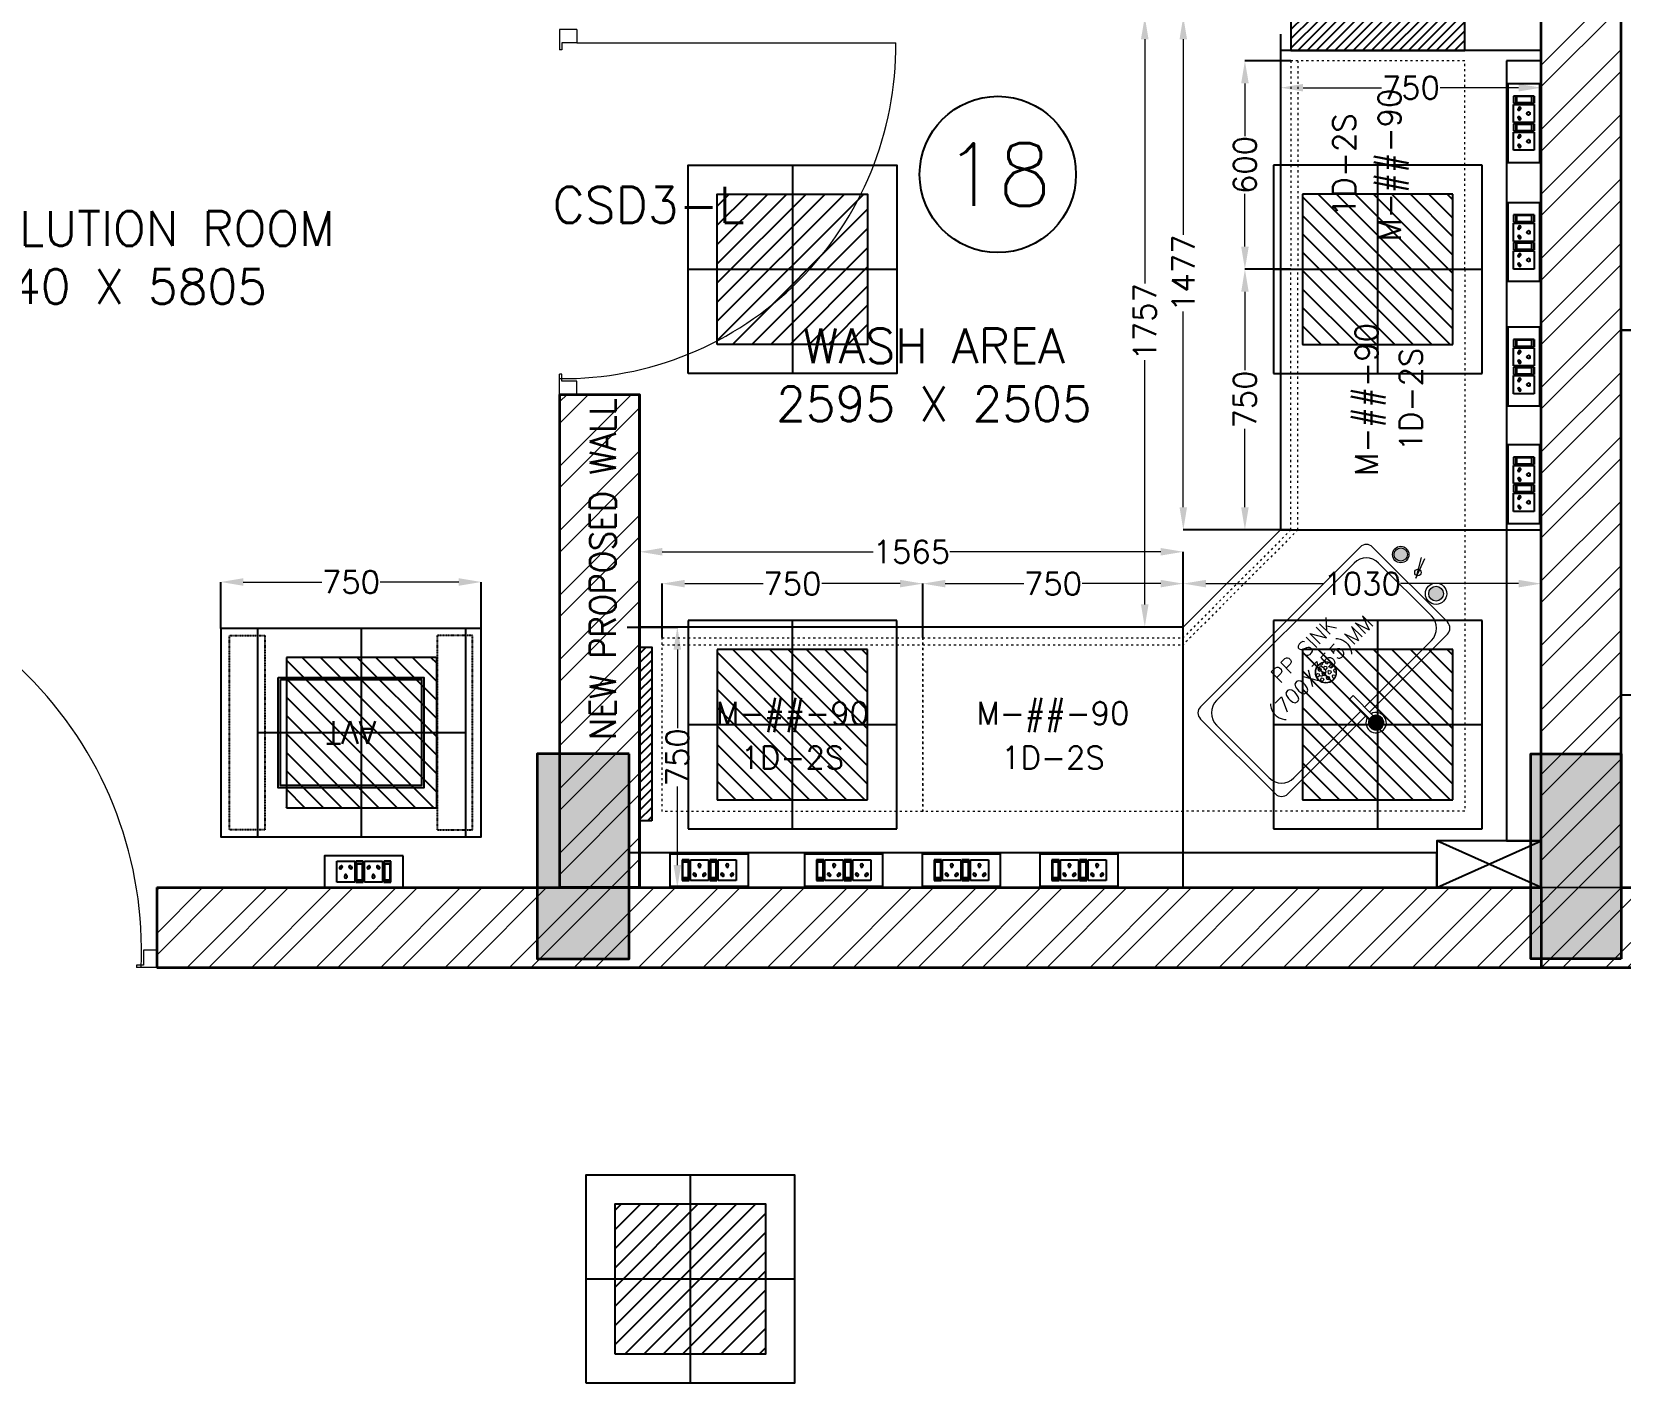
# Model space of a CAD drawing. Extents: x -52083 to 49512, y -145230 to 20224.
# Drawn here: x -31925 to -27350, y -106205 to -102315 of the extents above; entities that cross this region are included whole.
import ezdxf
from ezdxf.enums import TextEntityAlignment as Align

# ---------------------------------------------------------------- set-up
doc = ezdxf.new("R2010")
doc.units = 0
doc.header["$LTSCALE"] = 0.5
doc.header["$MEASUREMENT"] = 0
doc.header["$PDMODE"] = 32
doc.linetypes.add('ACAD_ISO03W100', pattern=[30, 12, -18])
doc.linetypes.add('HIDDEN', pattern=[0.375, 0.25, -0.125])
for name, color, linetype, lineweight in [('1050x2100 Door', 6, 'Continuous', 5), ('1200x2100 Door', 5, 'Continuous', 5), ('COL', 1, 'Continuous', 35), ('DIM', 3, 'Continuous', 5), ('ELE-36W EMERGENCY  LED LIGHT', 7, 'Continuous', 25), ('ELE-36W LED LIGHT', 210, 'Continuous', 25), ('Hatch-1', 8, 'Continuous', 5), ('New Wall', 5, 'Continuous', 35), ('Sa-Block Text', 7, 'Continuous', 18), ('wall-1', 7, 'Continuous', 35)]:
    doc.layers.add(name, color=color, linetype=linetype, lineweight=lineweight)
for name, color, linetype in [('ELE 36W EMERGENCY LIGHT', 5, 'Continuous'), ('ELE 36W LED LIGHT', 6, 'Continuous'), ('Godrej chairs', 22, 'Continuous'), ('Godrej Furniture', 21, 'Continuous'), ('LABOFAB', 7, 'Continuous'), ('PDF_Text', 5, 'Continuous'), ('SA-6MRP', 1, 'Continuous'), ('SA-6MUP', 223, 'Continuous'), ('SA-FUR', 3, 'Continuous'), ('SA-Granite', 3, 'Continuous')]:
    doc.layers.add(name, color=color, linetype=linetype)
doc.styles.add('RomanS', font='romans.shx')
doc.styles.get("Standard").update_dxf_attribs({"font": 'romans.shx'})
doc.dimstyles.new('Sa-dim', dxfattribs={"dimtxt": 65, "dimasz": 65, "dimexe": 0, "dimexo": 0, "dimtad": 0, "dimdec": 0, "dimdsep": 46, "dimtxsty": 'Standard', "dimcen": 0, "dimclrd": 256, "dimclre": 7, "dimclrt": 1, "dimadec": 0, "dimazin": 0, "dimtfac": 1, "dimtdec": 0, "dimtmove": 0, "dimatfit": 3, "dimfxl": 1, "dimlwd": -1, "dimarcsym": 0})
pattern_1 = [(45, (22946.7, -16431.28), (-92.80777, 92.80777), []), (45, (23008.57, -16431.28), (-92.80777, 92.80777), [])]

# ---------------------------------------------------------------- blocks, each defined once
blk = doc.blocks.new('SD 1200x2100')
at = {"layer": '1200x2100 Door'}
for p, q in [((289771.1, 46661.9), (289771.1, 46711.8)), ((289771.1, 46711.8), (289829.5, 46711.8)), ((289771.1, 46661.9), (289771.1, 46711.8)), ((289829.5, 46705.1), (289829.5, 46711.8)), ((290971.1, 46711.8), (290912.7, 46711.8)), ((290912.7, 46705.1), (290912.7, 46711.8)), ((290971.1, 46661.9), (290971.1, 46711.8)), ((289809.4, 46661.9), (289809.4, 46705.1)), ((289809.4, 46705.1), (289829.5, 46705.1)), ((290932.8, 46705.1), (290912.7, 46705.1)), ((290932.8, 46661.9), (290932.8, 46705.1)), ((289771.1, 46661.9), (289809.4, 46661.9)), ((290971.1, 46661.9), (290932.8, 46661.9)), ((290932.8, 46661.9), (290932.8, 45543.9))]:
    blk.add_line(p, q, dxfattribs=at)
blk.add_arc((290932.8, 46661.9), 1118, 177.4426, 270, dxfattribs=at)
blk = doc.blocks.new('Taskchair')
at = {"layer": 'Godrej chairs', "color": 7, "ltscale": 10}
for p, q in [((-214.6, 220.3), (-214.6, 220.3)), ((-282.4, -81.2), (-266.1, -76)), ((282.4, -81.2), (266.1, -76)), ((-276.2, -100.3), (-266.5, -97.1)), ((276.2, -100.3), (266.5, -97.1)), ((-10, -293.7), (-10, -221.3)), ((10, -293.7), (10, -221.3))]:
    blk.add_line(p, q, dxfattribs=at)
for points in [[(-190.2, 227.7), (-207.2, 251.2), (-174.8, 274.7), (-148.4, 238.3)], [(148.4, 238.3), (174.8, 274.7), (207.2, 251.2), (190.2, 227.7)], [(164.5, 243.5), (164.5, 243.5)], [(180.7, 231.7), (180.7, 231.7)], [(-241.7, 208.3), (-241.7, 208.3)], [(-234.9, 213.3), (-234.9, 213.3)], [(214.6, 220.3), (214.6, 220.3)], [(214.6, 220.3), (214.6, 220.3)], [(214.6, 220.3), (214.6, 220.3)], [(241.7, 208.3), (241.7, 208.3)], [(-218.9, 171.1), (-218.9, 171.1)], [(-218.9, 171.1), (-218.9, 171.1)], [(-195, 179.1), (-195, 179.1)], [(195, 179.1), (195, 179.1)], [(218.9, 171.1), (218.9, 171.1)], [(218.9, 171.1), (218.9, 171.1)], [(218.9, 171.1), (218.9, 171.1)], [(-266.6, -107.7), (-302.9, -119.5), (-315.3, -81.4), (-272.5, -67.5), (-269.4, -77)], [(269.4, -77), (272.5, -67.5), (315.3, -81.4), (302.9, -119.5), (266.6, -107.7)], [(10, -280), (20, -280), (20, -325), (-20, -325), (-20, -280), (-10, -280)]]:
    blk.add_lwpolyline(points, dxfattribs=at)
for points in [[(221.5, 169, 0.261227), (235.8, 165.9, 0.000719), (251.5, 171, 0.414214), (254.3, 192), (241.7, 208.3, 0.143437), (234.9, 213.3, 0.174712), (-234.9, 213.3, 0.143437), (-241.7, 208.3), (-254.3, 192, 0.414214), (-251.5, 171, 0.000719), (-235.8, 165.9, 0.261227), (-221.5, 169, -0.182992), (-195, 179.1), (-209.5, 191.6, -0.217315), (-214.6, 202.9), (-214.6, 220.3)], [(-174.5, 274.2, 0.030798), (-206.8, 250.7)], [(-179.9, 230.6), (-180.7, 231.7, -1), (-164.5, 243.5), (-159, 235.9)], [(179.9, 230.6), (180.7, 231.7, 1), (164.5, 243.5), (159, 235.9)], [(206.8, 250.7, 0.030798), (174.5, 274.2)], [(-231.1, 156.3, -0.28884), (-195, 179.1, -0.051282), (195, 179.1, -0.28884), (231.1, 156.3)], [(196.9, 179, 0.051149), (-195, 179.1)], [(214.6, 220.3), (214.6, 220.3), (214.6, 202.9, -0.217315), (209.5, 191.6), (195, 179.1, -0.161268), (218.9, 171.1), (218.9, 171.1)], [(227, -116.4), (226.8, -124.1, -0.405093), (126.8, -220.9), (-126.8, -220.9, -0.405093), (-226.8, -124.1), (-227, -116.4)]]:
    blk.add_lwpolyline(points, format="xyb", dxfattribs=at)
for points in [[(-259.3, -124.1), (-234.5, -124.1, 0.423389), (-227, -116.3), (-231.1, 159.2, 0.318217), (-236.4, 166.1), (-252.5, 171.2, 0.507849), (-262.2, 164), (-266.8, -116.6, 0.413746)], [(259.3, -124.1), (234.5, -124.1, -0.423389), (227, -116.3), (231.1, 159.2, -0.318217), (236.4, 166.1), (252.5, 171.2, -0.507849), (262.2, 164), (266.8, -116.6, -0.413746)]]:
    blk.add_lwpolyline(points, format="xyb", close=True, dxfattribs=at)
for centre, radius, start, end in [((0, 0), 325, 194.4719, 201.5281), ((-279.3, -90.7), 10, 108, 288), ((279.3, -90.7), 10, 252, 72), ((0, 0), 325, 338.4719, 345.5281), ((0, -293.7), 10, 180, 0), ((0, 0), 325, 266.4719, 273.5281)]:
    blk.add_arc(centre, radius, start, end, dxfattribs=at)
at = {"layer": 'PDF_Text', "insert": (0, 0), "char_height": 65, "width": 310.353, "attachment_point": 5}
blk.add_mtext('{\\C1;TASK CHAIR}', dxfattribs=at)
blk = doc.blocks.new('A$C3AAB5AD5')
at = {"layer": 'Godrej Furniture', "color": 1, "ltscale": 10}
blk.add_lwpolyline([(0, 535.2), (1050, 535.2), (1050, 1135.2), (0, 1135.2)], close=True, dxfattribs=at)
at = {"layer": 'Godrej Furniture', "color": 7, "rotation": 180}
blk.add_blockref('Taskchair', (525, 260.2), dxfattribs=at)
at = {"color": 7, "lineweight": 0, "ltscale": 500, "insert": (520.1, 665.3), "char_height": 50, "attachment_point": 5}
blk.add_mtext_dynamic_manual_height_columns('WKS - 1050 X 600', width=575.671, gutter_width=1, heights=[0], dxfattribs=at)
blk = doc.blocks.new('1050x2100')
at = {"layer": '1050x2100 Door'}
for p, q in [((289971.9, 46661.9), (289971.9, 46711.8)), ((289971.9, 46711.8), (290030.3, 46711.8)), ((289971.9, 46661.9), (289971.9, 46711.8)), ((290030.3, 46705.1), (290030.3, 46711.8)), ((291021.9, 46711.8), (290963.5, 46711.8)), ((290963.5, 46705.1), (290963.5, 46711.8)), ((291021.9, 46661.9), (291021.9, 46711.8)), ((290010.2, 46661.9), (290010.2, 46705.1)), ((290010.2, 46705.1), (290030.3, 46705.1)), ((290983.6, 46705.1), (290963.5, 46705.1)), ((290983.6, 46661.9), (290983.6, 46705.1)), ((289971.9, 46661.9), (290010.2, 46661.9)), ((291021.9, 46661.9), (290983.6, 46661.9)), ((290983.6, 46661.9), (290983.6, 45743.9))]:
    blk.add_line(p, q, dxfattribs=at)
blk.add_arc((290976, 46702.9), 959, 179.4701, 270.4563, dxfattribs=at)
blk = doc.blocks.new('750MM CONER CABINET')
at = {"layer": 'LABOFAB', "color": 96, "lineweight": 13, "true_color": 0x008500}
for p, q in [((-280, 1030), (750, 1030)), ((-280, 1030), (-280, 280)), ((750, 1030), (750, 0)), ((0, 0), (-280, 280)), ((750, 0), (0, 0))]:
    blk.add_line(p, q, dxfattribs=at)
at = {"layer": 'LABOFAB', "color": 230, "linetype": 'ACAD_ISO03W100', "lineweight": 13}
for p, q in [((530, 810), (-280, 810)), ((530, 0), (530, 810)), ((50, 0), (-280, 330)), ((30, 0), (-280, 310))]:
    blk.add_line(p, q, dxfattribs=at)
blk = doc.blocks.new('*D1185')
at = {"layer": 'Defpoints', "color": 0}
for p in [(-28610.5, -103903.7), (-29360.5, -104058.7), (-28610.5, -104058.7)]:
    blk.add_point(p, dxfattribs=at)
at = {"layer": 'DIM', "color": 7, "lineweight": -2}
for p, q in [((-29360.5, -104058.7), (-29360.5, -103903.7)), ((-28610.5, -104058.7), (-28610.5, -103903.7))]:
    blk.add_line(p, q, dxfattribs=at)
at = {"layer": 'DIM'}
for p, q in [((-29295.5, -103903.7), (-29069.7, -103903.7)), ((-28675.5, -103903.7), (-28901.3, -103903.7))]:
    blk.add_line(p, q, dxfattribs=at)
for points in [[(-29295.5, -103892.9), (-29295.5, -103914.5), (-29360.5, -103903.7)], [(-28675.5, -103892.9), (-28675.5, -103914.5), (-28610.5, -103903.7)]]:
    blk.add_solid(points, dxfattribs=at)
at = {"layer": 'DIM', "color": 1, "insert": (-28985.5, -103903.7), "char_height": 65, "attachment_point": 5}
blk.add_mtext('750', dxfattribs=at)
blk = doc.blocks.new('*D1186')
at = {"layer": 'Defpoints', "color": 0}
for p in [(-30110.5, -103903.7), (-30110.5, -104058.7), (-29360.5, -104058.7)]:
    blk.add_point(p, dxfattribs=at)
at = {"layer": 'DIM', "color": 7, "lineweight": -2}
for p, q in [((-30110.5, -104058.7), (-30110.5, -103903.7)), ((-29360.5, -104058.7), (-29360.5, -103903.7))]:
    blk.add_line(p, q, dxfattribs=at)
at = {"layer": 'DIM'}
for p, q in [((-30045.5, -103903.7), (-29819.7, -103903.7)), ((-29425.5, -103903.7), (-29651.3, -103903.7))]:
    blk.add_line(p, q, dxfattribs=at)
for points in [[(-30045.5, -103892.9), (-30045.5, -103914.5), (-30110.5, -103903.7)], [(-29425.5, -103892.9), (-29425.5, -103914.5), (-29360.5, -103903.7)]]:
    blk.add_solid(points, dxfattribs=at)
at = {"layer": 'DIM', "color": 1, "insert": (-29735.5, -103903.7), "char_height": 65, "attachment_point": 5}
blk.add_mtext('750', dxfattribs=at)
blk = doc.blocks.new('*U118')
at = {"layer": 'SA-FUR', "color": 230, "linetype": 'ACAD_ISO03W100', "lineweight": 13}
blk.add_line((600, 20), (0, 20), dxfattribs=at)
blk.add_lwpolyline([(0, 500), (600, 500), (600, 0), (0, 0)], close=True, dxfattribs=at)
at = {"layer": 'SA-FUR', "color": 7}
for tag, p in [('TAG', (300, 316.2)), ('TAG-2', (300, 185.8))]:
    blk.add_attdef(tag, text='', height=65, rotation=180, dxfattribs=at).set_placement(p, align=Align.CENTER)
blk = doc.blocks.new('*D1187')
at = {"layer": 'Defpoints', "color": 0}
for p in [(-27580.5, -103903.7), (-28610.5, -104028.7), (-27580.5, -104028.7)]:
    blk.add_point(p, dxfattribs=at)
at = {"layer": 'DIM', "color": 7, "lineweight": -2}
for p, q in [((-28610.5, -104028.7), (-28610.5, -103903.7)), ((-27580.5, -104028.7), (-27580.5, -103903.7))]:
    blk.add_line(p, q, dxfattribs=at)
at = {"layer": 'DIM'}
for p, q in [((-28545.5, -103903.7), (-28206, -103903.7)), ((-27645.5, -103903.7), (-27985, -103903.7))]:
    blk.add_line(p, q, dxfattribs=at)
for points in [[(-28545.5, -103892.9), (-28545.5, -103914.5), (-28610.5, -103903.7)], [(-27645.5, -103892.9), (-27645.5, -103914.5), (-27580.5, -103903.7)]]:
    blk.add_solid(points, dxfattribs=at)
at = {"layer": 'DIM', "color": 1, "insert": (-28095.5, -103903.7), "char_height": 65, "attachment_point": 5}
blk.add_mtext('1030', dxfattribs=at)
blk = doc.blocks.new('*D1188')
at = {"layer": 'Defpoints', "color": 0}
for p in [(-30175.5, -103812), (-30175.5, -104028.7), (-28610.5, -104028.7)]:
    blk.add_point(p, dxfattribs=at)
at = {"layer": 'DIM', "color": 7, "lineweight": -2}
for p, q in [((-30175.5, -104028.7), (-30175.5, -103812)), ((-28610.5, -104028.7), (-28610.5, -103812))]:
    blk.add_line(p, q, dxfattribs=at)
at = {"layer": 'DIM'}
for p, q in [((-30110.5, -103812), (-29503.5, -103812)), ((-28675.5, -103812), (-29282.5, -103812))]:
    blk.add_line(p, q, dxfattribs=at)
for points in [[(-30110.5, -103801.1), (-30110.5, -103822.8), (-30175.5, -103812)], [(-28675.5, -103801.1), (-28675.5, -103822.8), (-28610.5, -103812)]]:
    blk.add_solid(points, dxfattribs=at)
at = {"layer": 'DIM', "color": 1, "insert": (-29393, -103812), "char_height": 65, "attachment_point": 5}
blk.add_mtext('1565', dxfattribs=at)
blk = doc.blocks.new('*D1189')
at = {"layer": 'Defpoints', "color": 0}
for p in [(-28433.1, -102998.7), (-28300.5, -102998.7), (-28300.5, -103748.7)]:
    blk.add_point(p, dxfattribs=at)
at = {"layer": 'DIM', "color": 7, "lineweight": -2}
for p, q in [((-28300.5, -102998.7), (-28433.1, -102998.7)), ((-28300.5, -103748.7), (-28433.1, -103748.7))]:
    blk.add_line(p, q, dxfattribs=at)
at = {"layer": 'DIM'}
for p, q in [((-28433.1, -103063.7), (-28433.1, -103289.5)), ((-28433.1, -103683.7), (-28433.1, -103457.9))]:
    blk.add_line(p, q, dxfattribs=at)
for points in [[(-28443.9, -103063.7), (-28422.2, -103063.7), (-28433.1, -102998.7)], [(-28443.9, -103683.7), (-28422.2, -103683.7), (-28433.1, -103748.7)]]:
    blk.add_solid(points, dxfattribs=at)
at = {"layer": 'DIM', "color": 1, "insert": (-28433.1, -103373.7), "char_height": 65, "attachment_point": 5, "rotation": 90}
blk.add_mtext('750', dxfattribs=at)
blk = doc.blocks.new('*D1190')
at = {"layer": 'Defpoints', "color": 0}
for p in [(-28433.1, -102398.7), (-28300.5, -102398.7), (-28300.5, -102998.7)]:
    blk.add_point(p, dxfattribs=at)
at = {"layer": 'DIM', "color": 7, "lineweight": -2}
for p, q in [((-28300.5, -102398.7), (-28433.1, -102398.7)), ((-28300.5, -102998.7), (-28433.1, -102998.7))]:
    blk.add_line(p, q, dxfattribs=at)
at = {"layer": 'DIM'}
for p, q in [((-28433.1, -102463.7), (-28433.1, -102616.1)), ((-28433.1, -102933.7), (-28433.1, -102781.4))]:
    blk.add_line(p, q, dxfattribs=at)
for points in [[(-28443.9, -102463.7), (-28422.2, -102463.7), (-28433.1, -102398.7)], [(-28443.9, -102933.7), (-28422.2, -102933.7), (-28433.1, -102998.7)]]:
    blk.add_solid(points, dxfattribs=at)
at = {"layer": 'DIM', "color": 1, "insert": (-28433.1, -102698.7), "char_height": 65, "attachment_point": 5, "rotation": 90}
blk.add_mtext('600', dxfattribs=at)
blk = doc.blocks.new('*D1191')
at = {"layer": 'Defpoints', "color": 0}
for p in [(-28610.5, -102271.7), (-28330.5, -102271.7), (-28330.5, -103748.7)]:
    blk.add_point(p, dxfattribs=at)
at = {"layer": 'DIM', "color": 7, "lineweight": -2}
for p, q in [((-28330.5, -102271.7), (-28610.5, -102271.7)), ((-28330.5, -103748.7), (-28610.5, -103748.7))]:
    blk.add_line(p, q, dxfattribs=at)
at = {"layer": 'DIM'}
for p, q in [((-28610.5, -102336.7), (-28610.5, -102899.7)), ((-28610.5, -103683.7), (-28610.5, -103120.7))]:
    blk.add_line(p, q, dxfattribs=at)
for points in [[(-28621.3, -102336.7), (-28599.7, -102336.7), (-28610.5, -102271.7)], [(-28621.3, -103683.7), (-28599.7, -103683.7), (-28610.5, -103748.7)]]:
    blk.add_solid(points, dxfattribs=at)
at = {"layer": 'DIM', "color": 1, "insert": (-28610.5, -103010.2), "char_height": 65, "attachment_point": 5, "rotation": 90}
blk.add_mtext('1477', dxfattribs=at)
blk = doc.blocks.new('A$Ca55ee631')
at = {"layer": 'SA-FUR', "color": 1}
for p, q in [((0, 0), (135, 300)), ((0, 300), (135, 0))]:
    blk.add_line(p, q, dxfattribs=at)
blk.add_lwpolyline([(0, 0), (135, 0), (135, 300), (0, 300)], close=True, dxfattribs=at)
blk = doc.blocks.new('*D1192')
at = {"layer": 'Defpoints', "color": 0}
for p in [(-30211.4, -104028.7), (-30066.8, -104028.7), (-30211.4, -104778.7)]:
    blk.add_point(p, dxfattribs=at)
at = {"layer": 'DIM', "color": 7, "lineweight": -2}
for p, q in [((-30211.4, -104028.7), (-30066.8, -104028.7)), ((-30211.4, -104778.7), (-30066.8, -104778.7))]:
    blk.add_line(p, q, dxfattribs=at)
at = {"layer": 'DIM'}
for p, q in [((-30066.8, -104093.7), (-30066.8, -104319.5)), ((-30066.8, -104713.7), (-30066.8, -104487.9))]:
    blk.add_line(p, q, dxfattribs=at)
for points in [[(-30077.7, -104093.7), (-30056, -104093.7), (-30066.8, -104028.7)], [(-30077.7, -104713.7), (-30056, -104713.7), (-30066.8, -104778.7)]]:
    blk.add_solid(points, dxfattribs=at)
at = {"layer": 'DIM', "color": 1, "insert": (-30066.8, -104403.7), "char_height": 65, "attachment_point": 5, "rotation": 90}
blk.add_mtext('750', dxfattribs=at)
blk = doc.blocks.new('*D1193')
at = {"layer": 'Defpoints', "color": 0}
for p in [(-28330.5, -102321.7), (-27580.5, -102321.7), (-27580.5, -102476.2)]:
    blk.add_point(p, dxfattribs=at)
at = {"layer": 'DIM', "color": 7, "lineweight": -2}
for p, q in [((-28330.5, -102321.7), (-28330.5, -102476.2)), ((-27580.5, -102321.7), (-27580.5, -102476.2))]:
    blk.add_line(p, q, dxfattribs=at)
at = {"layer": 'DIM'}
for p, q in [((-28265.5, -102476.2), (-28039.7, -102476.2)), ((-27645.5, -102476.2), (-27871.3, -102476.2))]:
    blk.add_line(p, q, dxfattribs=at)
for points in [[(-28265.5, -102465.3), (-28265.5, -102487), (-28330.5, -102476.2)], [(-27645.5, -102465.3), (-27645.5, -102487), (-27580.5, -102476.2)]]:
    blk.add_solid(points, dxfattribs=at)
at = {"layer": 'DIM', "color": 1, "insert": (-27955.5, -102476.2), "char_height": 65, "attachment_point": 5}
blk.add_mtext('750', dxfattribs=at)
blk = doc.blocks.new('*D1194')
at = {"layer": 'Defpoints', "color": 0}
for p in [(-28721.4, -102271.7), (-28683.5, -102271.7), (-28682.2, -104028.7)]:
    blk.add_point(p, dxfattribs=at)
at = {"layer": 'DIM', "color": 7, "lineweight": -2}
for p, q in [((-28683.5, -102271.7), (-28721.4, -102271.7)), ((-28682.2, -104028.7), (-28721.4, -104028.7))]:
    blk.add_line(p, q, dxfattribs=at)
at = {"layer": 'DIM'}
for p, q in [((-28721.4, -102336.7), (-28721.4, -103039.7)), ((-28721.4, -103963.7), (-28721.4, -103260.7))]:
    blk.add_line(p, q, dxfattribs=at)
for points in [[(-28732.3, -102336.7), (-28710.6, -102336.7), (-28721.4, -102271.7)], [(-28732.3, -103963.7), (-28710.6, -103963.7), (-28721.4, -104028.7)]]:
    blk.add_solid(points, dxfattribs=at)
at = {"layer": 'DIM', "color": 1, "insert": (-28721.4, -103150.2), "char_height": 65, "attachment_point": 5, "rotation": 90}
blk.add_mtext('1757', dxfattribs=at)
blk = doc.blocks.new('*U130')
for p, q in [((-78.1, 29.8), (-78.1, -29.8)), ((-78.1, 29.8), (-78.1, -29.8)), ((-57.3, 29.8), (-78.1, 29.8)), ((-78.1, 29.8), (-57.3, 29.8)), ((-76.3, 23.3), (-76.3, -23.3)), ((-59.1, 23.3), (-76.3, 23.3)), ((-59.1, -23.3), (-59.1, 23.3)), ((-57.3, -29.8), (-57.3, 29.8)), ((-53.9, 29.8), (-1.7, 29.8)), ((-53.9, -29.8), (-53.9, 29.8)), ((-1.7, 29.8), (-1.7, -29.8)), ((1.7, 29.8), (1.7, -29.8)), ((1.7, 29.8), (1.7, -29.8)), ((22.5, 29.8), (1.7, 29.8)), ((1.7, 29.8), (22.5, 29.8)), ((3.5, 23.3), (3.5, -23.3)), ((20.7, 23.3), (3.5, 23.3)), ((20.7, -23.3), (20.7, 23.3)), ((22.5, -29.8), (22.5, 29.8)), ((25.9, -29.8), (25.9, 29.8)), ((25.9, 29.8), (78.1, 29.8)), ((78.1, 29.8), (78.1, -29.8)), ((-78.1, -29.8), (-57.3, -29.8)), ((-76.3, -21.2), (-59.1, -21.2)), ((-76.3, -23.3), (-59.1, -23.3)), ((-1.7, -29.8), (-53.9, -29.8)), ((1.7, -29.8), (22.5, -29.8)), ((3.5, -21.2), (20.7, -21.2)), ((3.5, -23.3), (20.7, -23.3)), ((78.1, -29.8), (25.9, -29.8))]:
    blk.add_line(p, q)
blk.add_lwpolyline([(-113, -46), (113, -46), (113, 46), (-113, 46)], close=True)
for centre, radius, start, end in [((-27.8, 14.7), 4.06, 307.1584, 232.8416), ((-27.8, 10.6), 2.59, 161.4031, 18.5969), ((52, 14.7), 4.06, 307.1584, 232.8416), ((52, 10.6), 2.59, 161.4031, 18.5969), ((-42.7, -11.6), 3.5, 5.2689, 272.51), ((-39.9, -14), 2.82, 202.6838, 75.0951), ((-15.7, -14), 2.82, 104.9049, 337.3162), ((-12.9, -11.6), 3.5, 267.49, 174.7311), ((37.1, -11.6), 3.5, 5.2689, 272.51), ((39.9, -14), 2.82, 202.6838, 75.0951), ((64.1, -14), 2.82, 104.9049, 337.3162), ((66.9, -11.6), 3.5, 267.49, 174.7311)]:
    blk.add_arc(centre, radius, start, end)
at = {"layer": 'Sa-Block Text', "flags": 1}
for tag, p in [('PROJECTNAME', (14.8, 619.1)), ('FLOOR', (14.8, 529.6)), ('LABNAME', (14.8, 420.1)), ('ITEMNO:', (14.8, 322.8))]:
    blk.add_attdef(tag, text='', height=65, dxfattribs=at).set_placement(p, align=Align.MIDDLE_CENTER)
at = {"layer": 'Sa-Block Text'}
blk.add_attdef('CATALOGUE', text='', height=65, dxfattribs=at).set_placement((14.8, 173.9), align=Align.MIDDLE_CENTER)
blk = doc.blocks.new('*U133')
at = {"ltscale": 300}
for p, q in [((-78.1, 29.8), (-78.1, -29.8)), ((-78.1, 29.8), (-78.1, -29.8)), ((-57.3, 29.8), (-78.1, 29.8)), ((-78.1, 29.8), (-57.3, 29.8)), ((-76.3, 23.3), (-76.3, -23.3)), ((-59.1, 23.3), (-76.3, 23.3)), ((-59.1, -23.3), (-59.1, 23.3)), ((-57.3, -29.8), (-57.3, 29.8)), ((-53.9, 29.8), (-1.7, 29.8)), ((-53.9, -29.8), (-53.9, 29.8)), ((-1.7, 29.8), (-1.7, -29.8)), ((1.7, 29.8), (1.7, -29.8)), ((1.7, 29.8), (1.7, -29.8)), ((22.5, 29.8), (1.7, 29.8)), ((1.7, 29.8), (22.5, 29.8)), ((3.5, 23.3), (3.5, -23.3)), ((20.7, 23.3), (3.5, 23.3)), ((20.7, -23.3), (20.7, 23.3)), ((22.5, -29.8), (22.5, 29.8)), ((25.9, -29.8), (25.9, 29.8)), ((25.9, 29.8), (78.1, 29.8)), ((78.1, 29.8), (78.1, -29.8)), ((-78.1, -29.8), (-57.3, -29.8)), ((-76.3, -21.2), (-59.1, -21.2)), ((-76.3, -23.3), (-59.1, -23.3)), ((-1.7, -29.8), (-53.9, -29.8)), ((1.7, -29.8), (22.5, -29.8)), ((3.5, -21.2), (20.7, -21.2)), ((3.5, -23.3), (20.7, -23.3)), ((78.1, -29.8), (25.9, -29.8))]:
    blk.add_line(p, q, dxfattribs=at)
blk.add_lwpolyline([(-113, -46), (113, -46), (113, 46), (-113, 46)], close=True, dxfattribs=at)
for centre, radius, start, end in [((-27.8, 14.7), 4.06, 307.1584, 232.8416), ((-27.8, 10.6), 2.59, 161.4031, 18.5969), ((52, 14.7), 4.06, 307.1584, 232.8416), ((52, 10.6), 2.59, 161.4031, 18.5969), ((-42.7, -11.6), 3.5, 5.2689, 272.51), ((-39.9, -14), 2.82, 202.6838, 75.0951), ((-15.7, -14), 2.82, 104.9049, 337.3162), ((-12.9, -11.6), 3.5, 267.49, 174.7311), ((37.1, -11.6), 3.5, 5.2689, 272.51), ((39.9, -14), 2.82, 202.6838, 75.0951), ((64.1, -14), 2.82, 104.9049, 337.3162), ((66.9, -11.6), 3.5, 267.49, 174.7311)]:
    blk.add_arc(centre, radius, start, end, dxfattribs=at)
at = {"layer": 'Sa-Block Text', "flags": 1}
for tag, p in [('PROJECTNAME', (102.4, 776)), ('FLOOR', (102.4, 686.5)), ('LABNAME', (102.4, 577)), ('ITEMNO:', (102.4, 479.7))]:
    blk.add_attdef(tag, text='', height=65, dxfattribs=at).set_placement(p, align=Align.MIDDLE_CENTER)
at = {"layer": 'Sa-Block Text'}
blk.add_attdef('CATALOGUE', text='', height=65, dxfattribs=at).set_placement((102.4, 360.5), align=Align.MIDDLE_CENTER)
blk = doc.blocks.new('*U94')
at = {"layer": 'SA-FUR', "color": 230, "linetype": 'ACAD_ISO03W100', "lineweight": 13}
blk.add_line((750, 20), (0, 20), dxfattribs=at)
blk.add_lwpolyline([(0, 500), (750, 500), (750, 0), (0, 0)], close=True, dxfattribs=at)
at = {"layer": 'SA-FUR', "color": 7}
for tag, p in [('TAG-2', (375, 377.6)), ('TAG', (375, 250))]:
    blk.add_attdef(tag, text='', height=65, rotation=180, dxfattribs=at).set_placement(p, align=Align.CENTER)
blk = doc.blocks.new('A$C054a1436')
at = {"color": 1}
blk.add_circle((225, 225), 225, dxfattribs=at)
blk.add_attdef('T1', text='', height=180).set_placement((225, 225), align=Align.MIDDLE_CENTER)
blk = doc.blocks.new('750 X 600 AVT')
at = {"color": 30, "linetype": 'HIDDEN'}
for points in [[(127, 20.4), (127, 579.6), (25.4, 579.6), (25.4, 20.4)], [(623, 20.4), (623, 579.6), (724.6, 579.6), (724.6, 20.4)]]:
    blk.add_lwpolyline(points, close=True, dxfattribs=at)
at = {"color": 30}
for points in [[(584.4, 141.1), (165.6, 141.1), (165.6, 458.9), (584.4, 458.9)], [(578.1, 147.4), (171.9, 147.4), (171.9, 452.6), (578.1, 452.6)]]:
    blk.add_lwpolyline(points, close=True, dxfattribs=at)
at = {"layer": 'SA-Granite', "color": 30}
blk.add_lwpolyline([(0, 0), (750, 0), (750, 600), (0, 600)], close=True, dxfattribs=at)
at = {"insert": (375, 300), "char_height": 65, "width": 175.432, "attachment_point": 5}
blk.add_mtext('{\\C7;AVT}', dxfattribs=at)
blk = doc.blocks.new('*D1195')
at = {"layer": 'Defpoints', "color": 0}
for p in [(-31381.2, -103899), (-31381.2, -104032.4), (-30631.2, -104032.4)]:
    blk.add_point(p, dxfattribs=at)
at = {"layer": 'DIM', "color": 7, "lineweight": -2}
for p, q in [((-31381.2, -104032.4), (-31381.2, -103899)), ((-30631.2, -104032.4), (-30631.2, -103899))]:
    blk.add_line(p, q, dxfattribs=at)
at = {"layer": 'DIM'}
for p, q in [((-31316.2, -103899), (-31090.3, -103899)), ((-30696.2, -103899), (-30922, -103899))]:
    blk.add_line(p, q, dxfattribs=at)
for points in [[(-31316.2, -103888.1), (-31316.2, -103909.8), (-31381.2, -103899)], [(-30696.2, -103888.1), (-30696.2, -103909.8), (-30631.2, -103899)]]:
    blk.add_solid(points, dxfattribs=at)
at = {"layer": 'DIM', "color": 1, "insert": (-31006.2, -103899), "char_height": 65, "attachment_point": 5}
blk.add_mtext('750', dxfattribs=at)
blk = doc.blocks.new('PP SINK-700X355')
at = {"linetype": 'ByBlock', "lineweight": 5, "ltscale": 10}
blk.add_hatch(color=3, dxfattribs=at).paths.add_polyline_path([(-21.4, 389.9, 1), (21.4, 389.9, 1)])
at = {"linetype": 'ByBlock', "lineweight": 5}
h = blk.add_hatch(dxfattribs=at)
h.set_pattern_fill('HEX', color=3, scale=40, style=0)
h.set_pattern_definition([(1e-09, (-34097.917, -448425.806), (-2e-10, 8.66025404), [5, -10]), (120, (-34097.917, -448425.806), (-7.5, -4.33012702), [5, -10]), (60, (-34092.917, -448425.806), (-7.5, 4.33012702), [5, -10])])
h.paths.add_polyline_path([(-30, 185.2, 1), (30, 185.2, 1)])
at = {"color": 3, "linetype": 'ByBlock', "lineweight": 5, "ltscale": 10}
for p, q in [((-8.1, 287.6), (-8.1, 370.1)), ((8.1, 287.6), (8.1, 370.1)), ((0, 287.6), (-8.1, 287.6)), ((0, 287.6), (8.1, 287.6))]:
    blk.add_line(p, q, dxfattribs=at)
at = {"color": 3, "linetype": 'ByBlock', "lineweight": 5}
for p, q in [((-350, 330), (-350, 25)), ((-8.1, 355), (-325, 355)), ((-8.1, 335), (-280, 335)), ((325, 355), (8.1, 355)), ((280, 335), (8.1, 335)), ((350, 25), (350, 330)), ((-330, 285), (-330, 70)), ((330, 70), (330, 285)), ((325, 0), (-325, 0)), ((280, 20), (-280, 20))]:
    blk.add_line(p, q, dxfattribs=at)
at = {"color": 3, "linetype": 'ByBlock', "lineweight": 5, "ltscale": 10}
blk.add_circle((0, 389.9), 21.4, dxfattribs=at)
at = {"color": 3, "linetype": 'ByBlock', "lineweight": 5}
blk.add_circle((0, 185.2), 30, dxfattribs=at)
at = {"color": 3, "linetype": 'ByBlock', "lineweight": 5, "ltscale": 10}
for radius, start, end in [(29.4, 285.896, 254.104), (21.4, 292.1607, 247.8393)]:
    blk.add_arc((0, 389.9), radius, start, end, dxfattribs=at)
at = {"color": 3, "linetype": 'ByBlock', "lineweight": 5}
for centre, radius, start, end in [((-325, 330), 25, 90, 180), ((-280, 285), 50, 90, 180), ((280, 285), 50, 0, 90), ((325, 330), 25, 0, 90), ((0, 185.2), 30, 0, 180), ((0, 185.2), 30, 180, 0), ((-280, 70), 50, 180, 270), ((280, 70), 50, 270, 0), ((-325, 25), 25, 180, 270), ((325, 25), 25, 270, 0)]:
    blk.add_arc(centre, radius, start, end, dxfattribs=at)
blk = doc.blocks.new('light300x600')
at = {"layer": 'ELE-36W LED LIGHT', "lineweight": 25}
for p, q in [((918214.7, -78407.4), (918214.7, -79007.4)), ((918814.7, -78407.4), (918214.7, -78407.4)), ((918514.7, -78407.4), (918514.7, -79007.4)), ((918814.7, -79007.4), (918814.7, -78407.4)), ((918298.3, -78491.3), (918298.6, -78491)), ((918298.3, -78544.3), (918351.6, -78491)), ((918298.3, -78597.3), (918404.7, -78491)), ((918298.3, -78650.4), (918457.7, -78491)), ((918298.3, -78703.4), (918510.7, -78491)), ((918298.3, -78756.4), (918563.8, -78491)), ((918298.3, -78809.5), (918616.8, -78491)), ((918298.3, -78862.5), (918669.8, -78491)), ((918298.3, -78915.5), (918722.9, -78491)), ((918298.3, -78491), (918298.3, -78923.7)), ((918731.1, -78491), (918298.3, -78491)), ((918731.1, -78923.7), (918731.1, -78491)), ((918343.2, -78923.7), (918731.1, -78535.8)), ((918396.2, -78923.7), (918731.1, -78588.8)), ((918449.2, -78923.7), (918731.1, -78641.9)), ((918214.7, -78707.4), (918814.7, -78707.4)), ((918502.3, -78923.7), (918731.1, -78694.9)), ((918555.3, -78923.7), (918731.1, -78747.9)), ((918608.3, -78923.7), (918731.1, -78801)), ((918661.3, -78923.7), (918731.1, -78854)), ((918714.4, -78923.7), (918731.1, -78907)), ((918298.3, -78923.7), (918731.1, -78923.7)), ((918214.7, -79007.4), (918814.7, -79007.4))]:
    blk.add_line(p, q, dxfattribs=at)
blk = doc.blocks.new('ELE.EMERGENCY 40W LED LIGHT')
at = {"layer": 'ELE-36W EMERGENCY  LED LIGHT'}
h = blk.add_hatch(dxfattribs=at)
h.set_pattern_fill('ANSI31', color=5, scale=300, style=0)
h.paths.add_polyline_path([(-207.7, -207.7), (-207.7, 207.7), (207.7, 207.7), (207.7, -207.7)])
for p, q in [((0, 288), (0, -288)), ((-288, 0), (288, 0))]:
    blk.add_line(p, q, dxfattribs=at)
for points in [[(-288, -288), (-288, 288), (288, 288), (288, -288)], [(-207.7, -207.7), (-207.7, 207.7), (207.7, 207.7), (207.7, -207.7)]]:
    blk.add_lwpolyline(points, close=True, dxfattribs=at)
blk = doc.blocks.new('BARE')
at = {"layer": 'COL'}
h = blk.add_hatch(color=256, dxfattribs=at)
h.dxf.hatch_style = 1
h.paths.add_polyline_path([(-12653.5, -7337.6), (-12918.5, -7337.6), (-12918.5, -7927.6), (-12653.5, -7927.6)])
h = blk.add_hatch(color=256, dxfattribs=at)
h.dxf.hatch_style = 1
h.paths.add_polyline_path([(-9798.5, -7337.6), (-10058.5, -7337.6), (-10058.5, -7927.6), (-9798.5, -7927.6)])
at = {"layer": 'Hatch-1'}
h = blk.add_hatch(dxfattribs=at)
h.set_pattern_fill('ANSI32,_O', color=256, scale=350)
h.set_pattern_definition(pattern_1)
h.paths.add_polyline_path([(-10028.5, -1917.6), (-9798.5, -1917.6), (-9798.5, -7722.6), (-10028.5, -7722.6)])
h = blk.add_hatch(dxfattribs=at)
h.set_pattern_fill('ANSI32,_O', color=256, scale=350)
h.set_pattern_definition(pattern_1)
h.paths.add_polyline_path([(-12853.5, -6302.6), (-12623.5, -6302.6), (-12623.5, -7722.6), (-12853.5, -7722.6)])
h = blk.add_hatch(dxfattribs=at)
h.set_pattern_fill('ANSI32,_O', color=256, scale=350)
h.set_pattern_definition(pattern_1)
h.paths.add_polyline_path([(-14013.5, -7722.6), (-10028.5, -7722.6), (-10028.5, -7952.6), (-14013.5, -7952.6)])
h = blk.add_hatch(dxfattribs=at)
h.set_pattern_fill('ANSI32,_O', color=256, scale=350)
h.set_pattern_definition(pattern_1)
h.paths.add_polyline_path([(-10028.5, -7952.6), (-8195.5, -7952.6), (-8195.5, -7722.6), (-10028.5, -7722.6)])
at = {"layer": 'LABOFAB', "lineweight": 13, "ltscale": 0.1}
h = blk.add_hatch(dxfattribs=at)
h.set_pattern_fill('HEX', color=5, scale=0.4, angle=381.7955)
h.set_pattern_definition([(291.7958572, (-262477.415, 362798.4709), (2.042453537, 0.81675183), [1.27, -2.54]), (51.7958572, (-262477.415, 362798.4709), (-1.728554602, 1.360440734), [1.27, -2.54]), (351.7958572, (-262476.9434, 362797.2917), (0.313898935, 2.177192564), [1.27, -2.54])])
h.paths.add_polyline_path([(-10338.6, -6856.8, 1), (-10322.9, -6896.1, 1)])
h.paths.add_polyline_path([(-10425.5, -6781.5, 0.490237), (-10417.2, -6752.4), (-10451.6, -6766.2, 0.490237)])
h.paths.add_polyline_path([(-10417.2, -6752.4, 0.342069), (-10439.7, -6746, 0.342069), (-10451.6, -6766.2)])
at = {"layer": 'SA-FUR'}
h = blk.add_hatch(dxfattribs=at)
h.set_pattern_fill('ANSI31', color=6, scale=150)
h.set_pattern_definition([(45, (22946.697, -16431.282), (-13.258252, 13.258252), [])])
h.paths.add_polyline_path([(-10748.5, -5312.6), (-10248.5, -5312.6), (-10248.5, -5215.6), (-10748.5, -5215.6)])
at = {"layer": 'SA-FUR', "transparency": 33554687}
h = blk.add_hatch(dxfattribs=at)
h.set_pattern_fill('ANSI31', color=6, scale=150)
h.set_pattern_definition([(45, (-213696.177, -16362.343), (-13.2582521, 13.2582521), [])])
h.paths.add_polyline_path([(-12588.5, -7530.2), (-12623.5, -7530.2), (-12623.5, -7030.2), (-12588.5, -7030.2)])
at = {"color": 7}
blk.add_lwpolyline([(-10748.5, -5312.6), (-10248.5, -5312.6), (-10248.5, -5215.6), (-10748.5, -5215.6)], close=True, dxfattribs=at)
at = {"color": 1}
for points in [[(-10128.5, -5342.6), (-10128.5, -7587.6), (-10028.5, -7587.6), (-10028.5, -5342.6)], [(-12653.5, -7722.6), (-10328.5, -7722.6), (-10328.5, -7622.6), (-12653.5, -7622.6)]]:
    blk.add_lwpolyline(points, close=True, dxfattribs=at)
at = {"layer": 'COL'}
for points in [[(-12653.5, -7337.6), (-12918.5, -7337.6), (-12918.5, -7927.6), (-12653.5, -7927.6)], [(-9798.5, -7927.6), (-10058.5, -7927.6), (-10058.5, -7337.6), (-9798.5, -7337.6)]]:
    blk.add_lwpolyline(points, close=True, dxfattribs=at)
at = {"layer": 'Hatch-1'}
for points in [[(-10028.5, -1917.6), (-9798.5, -1917.6), (-9798.5, -7722.6), (-10028.5, -7722.6)], [(-14013.5, -7722.6), (-10028.5, -7722.6), (-10028.5, -7952.6), (-14013.5, -7952.6)], [(-14013.5, -7722.6), (-10028.5, -7722.6), (-10028.5, -7952.6), (-14013.5, -7952.6)], [(-10028.5, -7722.6), (-8195.5, -7722.6), (-8195.5, -7952.6), (-10028.5, -7952.6)], [(-10028.5, -7722.6), (-8195.5, -7722.6), (-8195.5, -7952.6), (-10028.5, -7952.6)], [(-10028.5, -7952.6), (-8195.5, -7952.6), (-8195.5, -7722.6), (-10028.5, -7722.6)]]:
    blk.add_lwpolyline(points, close=True, dxfattribs=at)
at = {"layer": 'LABOFAB', "color": 5, "lineweight": 13}
blk.add_lwpolyline([(-10373.6, -6772.3), (-10389.2, -6831.3), (-10362.8, -6774.8)], dxfattribs=at)
for centre, radius in [((-10432.6, -6763.7), 23.7), ((-10432.6, -6763.7), 19.1), ((-10383.1, -6815.5), 9.38), ((-10383.1, -6815.5), 9.38), ((-10330.8, -6876.4), 30.7), ((-10330.8, -6876.4), 21.2)]:
    blk.add_circle(centre, radius, dxfattribs=at)
at = {"layer": 'New Wall'}
blk.add_line((-12853.5, -7722.6), (-12853.5, -6302.6), dxfattribs=at)
blk.add_lwpolyline([(-12853.5, -6302.6), (-12623.5, -6302.6), (-12623.5, -7722.6), (-12853.5, -7722.6)], close=True, dxfattribs=at)
blk.add_lwpolyline([(-12853.5, -6302.6), (-12623.5, -6302.6), (-12623.5, -7722.6), (-12853.5, -7722.6)], close=True, dxfattribs=at)
at = {"layer": 'SA-FUR'}
for points in [[(-10778.5, -6692.6), (-10028.5, -6692.6), (-10028.5, -5312.6), (-10778.5, -5312.6)], [(-11058.5, -6972.6), (-12623.5, -6972.6), (-12623.5, -7722.6), (-11058.5, -7722.6)]]:
    blk.add_lwpolyline(points, close=True, dxfattribs=at)
at = {"layer": 'SA-FUR', "color": 7}
for points in [[(-13079.2, -6976.3), (-13829.2, -6976.3), (-13829.2, -7576.3), (-13079.2, -7576.3)], [(-12588.5, -7530.2), (-12623.5, -7530.2), (-12623.5, -7030.2), (-12588.5, -7030.2)]]:
    blk.add_lwpolyline(points, close=True, dxfattribs=at)
at = {"layer": 'wall-1'}
for p, q in [((-10028.5, -7722.6), (-10028.5, -1917.6)), ((-9798.5, -7722.6), (-9798.5, -1917.6)), ((-12853.5, -6302.6), (-12623.5, -6302.6)), ((-12623.5, -7722.6), (-12623.5, -6302.6)), ((-14013.5, -7722.6), (-10028.5, -7722.6)), ((-14013.5, -7722.6), (-14013.5, -7952.6)), ((-10028.5, -7722.6), (-10028.5, -7722.6)), ((-10028.5, -7722.6), (-10028.5, -7952.6)), ((-10028.5, -7722.6), (-10028.5, -7952.6)), ((-9798.5, -7722.6), (-8195.5, -7722.6)), ((-14013.5, -7952.6), (-10028.5, -7952.6)), ((-10028.5, -7952.6), (-8195.5, -7952.6))]:
    blk.add_line(p, q, dxfattribs=at)
at = {"color": 7, "lineweight": 0, "ltscale": 500, "rotation": 90}
for p in [(-8663.4, -6117.6), (-8663.4, -7167.6)]:
    blk.add_blockref('A$C3AAB5AD5', p, dxfattribs=at)
ref = blk.add_blockref('A$C054a1436', (-11817.4, -5894.7))
ref.add_attrib('T1', '18', dxfattribs={"color": 1, "height": 180}).set_placement((-11592.4, -5669.7), align=Align.MIDDLE_CENTER)
at = {"color": 1, "xscale": -1, "rotation": 180}
blk.add_blockref('750MM CONER CABINET', (-10778.5, -6692.6), dxfattribs=at)
at = {"color": 4, "rotation": 225.0003468525643}
blk.add_blockref('PP SINK-700X355', (-10779.1, -6972), dxfattribs=at)
at = {"layer": '1050x2100 Door', "rotation": 90}
blk.add_blockref('1050x2100', (33858.2, -296274.5), dxfattribs=at)
at = {"layer": '1200x2100 Door', "rotation": 180}
blk.add_blockref('SD 1200x2100', (275757.5, 38759.2), dxfattribs=at)
at = {"layer": 'SA-6MRP', "color": 7}
for p, rotation in [((-10078.5, -5522), 270), ((-10078.5, -6222.7), 270), ((-10078.5, -6561.4), 270), ((-13417.3, -7676.6), 180)]:
    blk.add_blockref('*U133', p, dxfattribs=dict(at, rotation=rotation))
for p in [(-12423.3, -7672.6), (-11697.3, -7672.6), (-11358.5, -7672.6)]:
    blk.add_blockref('*U133', p, dxfattribs=at)
at = {"layer": 'SA-6MUP', "color": 7, "rotation": 270}
blk.add_blockref('*U130', (-10078.5, -5863.9), dxfattribs=at)
at = {"layer": 'SA-6MUP', "color": 7}
blk.add_blockref('*U130', (-12036, -7672.6), dxfattribs=at)
at = {"layer": 'SA-FUR'}
ref = blk.add_blockref('*U118', (-10748.5, -5942.6), dxfattribs=dict(at, xscale=-1, rotation=270))
ref.add_attrib('TAG', 'M-##-90', dxfattribs={"color": 7, "height": 65, "rotation": 90}).set_placement((-10432.3, -5642.6), align=Align.CENTER)
ref.add_attrib('TAG-2', '1D-2S', dxfattribs={"color": 7, "height": 65, "rotation": 90}).set_placement((-10562.7, -5642.6), align=Align.CENTER)
for p, rotation in [((-10748.5, -5942.6), 270), ((-11808.5, -7003.2), 180), ((-11058.5, -7003.2), 180)]:
    blk.add_blockref('*U94', p, dxfattribs=dict(at, rotation=rotation)).add_auto_attribs({'TAG': 'M-##-90', 'TAG-2': '1D-2S'})
at = {"layer": 'SA-FUR', "color": 1, "rotation": 90}
blk.add_blockref('A$Ca55ee631', (-10028.5, -7722.6), dxfattribs=at)
at = {"layer": 'SA-Granite', "rotation": 180}
blk.add_blockref('750 X 600 AVT', (-13079.2, -6976.3), dxfattribs=at)
at = {"layer": '1050x2100 Door', "color": 0, "style": 'RomanS'}
blk.add_text('CSD3-L', height=103.23, dxfattribs=at).set_placement((-12874.1, -5809))
at = {"layer": 'LABOFAB', "color": 4, "lineweight": 13, "insert": (-10682.1, -7069), "char_height": 42.5, "width": 560, "attachment_point": 5, "rotation": 45}
blk.add_mtext('{\\C256;PP SINK\\P(700X355)MM}', dxfattribs=at)
at = {"layer": 'PDF_Text', "char_height": 100, "width": 2110.371, "attachment_point": 5, "style": 'RomanS'}
for s, insert in [('DISSOLUTION ROOM\\P{\\C0;2640 X 5805}', (-14150, -5908.7)), ('WASH AREA\\P{\\C0;2595 X 2505}', (-11776.4, -6246.6))]:
    blk.add_mtext(s, dxfattribs=dict(at, insert=insert))
at = {"layer": 'PDF_Text', "insert": (-12729.6, -6805.5), "char_height": 75, "width": 1139.412, "attachment_point": 5, "rotation": 90, "style": 'RomanS'}
blk.add_mtext('{\\W0.9;NEW PROPOSED WALL}', dxfattribs=at)
at = {"layer": 'SA-FUR', "color": 7}
for p in [(-11828.1, -20212.7), (-10178.1, -20212.7), (-8528.1, -20212.7), (-12428.4, -24228.4), (-10778.4, -24228.4), (-9128.4, -24228.4)]:
    blk.add_attdef('LS##90', text='', height=65, dxfattribs=at).set_placement(p, align=Align.CENTER)
at = {"layer": 'DIM', "color": 7}
for base, p1, p2, angle, picture, middle in [((-11169.5, -5215.6), (-11130.3, -6972.6), (-11131.5, -5215.6), 90, '*D1194', (-11169.5, -6094.1)), ((-11058.5, -5215.6), (-10778.5, -6692.6), (-10778.5, -5215.6), 90, '*D1191', (-11058.5, -5954.1)), ((-10881.1, -5342.6), (-10748.5, -5942.6), (-10748.5, -5342.6), 90, '*D1190', (-10881.1, -5642.6)), ((-10881.1, -5942.6), (-10748.5, -6692.6), (-10748.5, -5942.6), 90, '*D1189', (-10881.1, -6317.6)), ((-13829.2, -6842.8), (-13079.2, -6976.3), (-13829.2, -6976.3), 180, '*D1195', (-13454.2, -6842.8)), ((-12514.9, -6972.6), (-12659.5, -7722.6), (-12659.5, -6972.6), 90, '*D1192', (-12514.9, -7347.6))]:
    dim = blk.add_linear_dim(base=base, p1=p1, p2=p2, angle=angle, dimstyle='Sa-dim', dxfattribs=at)
    dim.commit()
    dim.dimension.update_dxf_attribs({"geometry": picture, "text_midpoint": middle, "insert": (17552, 97056.2)})
for base, p1, p2, picture, middle in [((-10028.5, -5420), (-10778.5, -5265.6), (-10028.5, -5265.6), '*D1193', (-10403.5, -5420)), ((-12623.5, -6755.8), (-11058.5, -6972.6), (-12623.5, -6972.6), '*D1188', (-11841, -6755.8)), ((-12558.5, -6847.6), (-11808.5, -7002.6), (-12558.5, -7002.6), '*D1186', (-12183.5, -6847.6)), ((-11058.5, -6847.6), (-11808.5, -7002.6), (-11058.5, -7002.6), '*D1185', (-11433.5, -6847.6)), ((-10028.5, -6847.6), (-11058.5, -6972.6), (-10028.5, -6972.6), '*D1187', (-10543.5, -6847.6))]:
    dim = blk.add_linear_dim(base=base, p1=p1, p2=p2, dimstyle='Sa-dim', dxfattribs=at)
    dim.commit()
    dim.dimension.update_dxf_attribs({"geometry": picture, "text_midpoint": middle, "insert": (17552, 97056.2)})

msp = doc.modelspace()

# ---------------------------------------------------------------- block references
at = {"color": 240}
msp.add_blockref('BARE', (-17552, -97056.2, 2637.8), dxfattribs=at)

# ---------------------------------------------------------------- next in the draw order: block references
at = {"layer": 'ELE 36W EMERGENCY LIGHT', "xscale": 1.041666666511446, "yscale": 1.041666666686069, "zscale": 1.041666666677884}
for p in [(-29735.5, -102998.7, 2637.8), (-30029.5, -105905.3, 2637.8)]:
    msp.add_blockref('ELE.EMERGENCY 40W LED LIGHT', p, dxfattribs=at)
at = {"layer": 'ELE 36W LED LIGHT', "rotation": 90}
for p in [(-106757.9, -1021513.4, 2637.8), (-109682.9, -1022847.1, 2637.8), (-108442.9, -1022824.1, 2637.8), (-106757.9, -1022824.1, 2637.8)]:
    msp.add_blockref('light300x600', p, dxfattribs=at)

doc.saveas('drawing.dxf')
